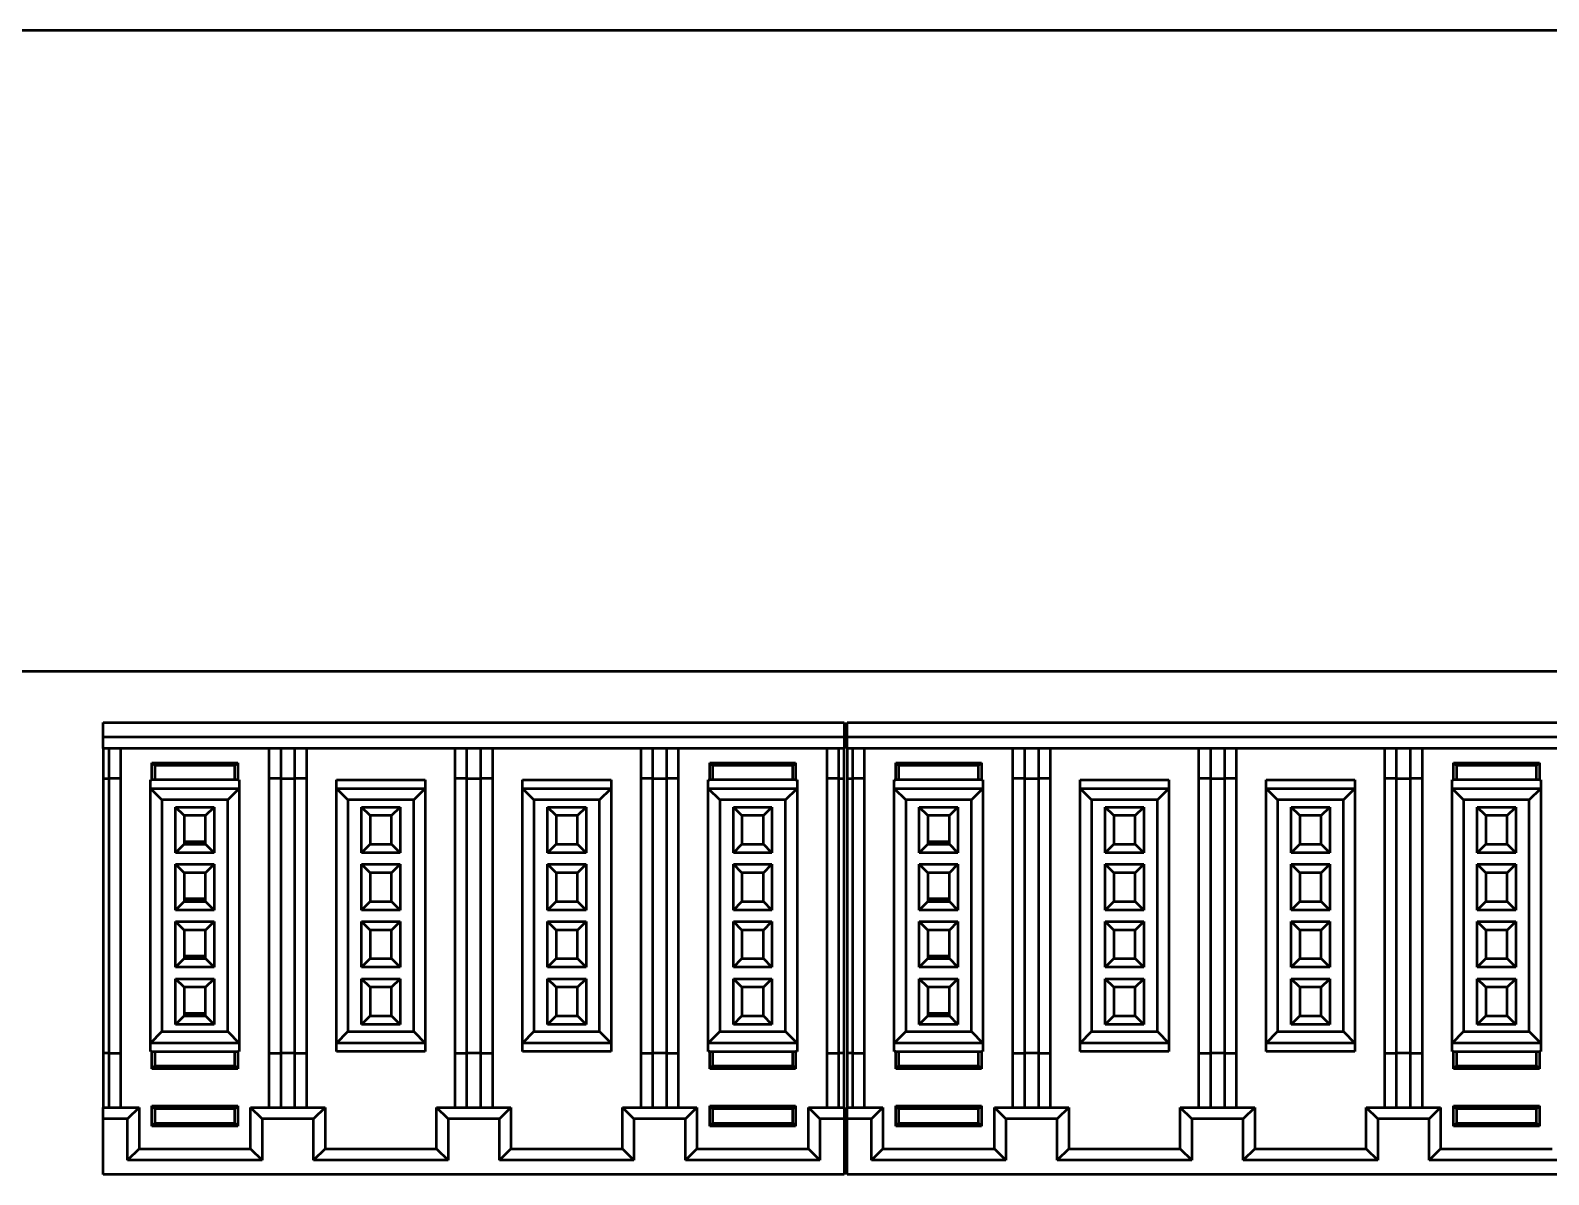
# Model space of a CAD drawing. Header units: millimetres. Extents: x 1021 to 2778, y -197 to 600.
# Drawn here: x 1267.2 to 1320.3, y 367.6 to 407.6 of the extents above; entities that cross this region are included whole.
import ezdxf

# ---------------------------------------------------------------- set-up
doc = ezdxf.new("R2010")
doc.units = ezdxf.units.MM
doc.header["$LTSCALE"] = 2
doc.layers.add('외형선(ISO)', color=7, linetype='Continuous', lineweight=50)

msp = doc.modelspace()

# ---------------------------------------------------------------- linework, layer by layer
at = {"layer": '외형선(ISO)'}
for p, q in [((1375.6577, 407.6362), (1266.6577, 407.6362)), ((1258.6577, 385.2362), (1381.6577, 385.2362)), ((1269.7577, 382.9362), (1269.7577, 383.4362)), ((1269.7577, 383.4362), (1295.6577, 383.4362)), ((1295.6577, 383.4362), (1295.6577, 382.9362)), ((1295.7577, 382.9362), (1295.7577, 383.4362)), ((1295.7577, 383.4362), (1321.6577, 383.4362)), ((1269.7577, 382.9362), (1295.6577, 382.9362)), ((1269.7577, 382.5362), (1269.7577, 382.9362)), ((1295.6577, 382.9362), (1295.6577, 382.5362)), ((1295.7577, 382.9362), (1321.6577, 382.9362)), ((1295.7577, 382.5362), (1295.7577, 382.9362)), ((1269.7577, 382.5362), (1269.7577, 381.4862)), ((1295.6577, 382.5362), (1269.7577, 382.5362)), ((1269.9577, 381.4862), (1269.9577, 382.5362)), ((1270.3577, 382.5362), (1270.3577, 381.4862)), ((1275.5577, 381.4862), (1275.5577, 382.5362)), ((1275.9577, 382.5362), (1275.9577, 381.4862)), ((1276.4577, 381.4862), (1276.4577, 382.5362)), ((1276.8577, 382.5362), (1276.8577, 381.4862)), ((1282.0577, 381.4862), (1282.0577, 382.5362)), ((1282.4577, 382.5362), (1282.4577, 381.4862)), ((1282.9577, 381.4862), (1282.9577, 382.5362)), ((1283.3577, 382.5362), (1283.3577, 381.4862)), ((1288.5577, 381.4862), (1288.5577, 382.5362)), ((1288.9577, 382.5362), (1288.9577, 381.4862)), ((1289.4577, 381.4862), (1289.4577, 382.5362)), ((1289.8577, 382.5362), (1289.8577, 381.4862)), ((1295.0577, 381.4862), (1295.0577, 382.5362)), ((1295.4577, 382.5362), (1295.4577, 381.4862)), ((1295.6577, 381.4862), (1295.6577, 382.5362)), ((1295.7577, 382.5362), (1295.7577, 381.4862)), ((1321.6577, 382.5362), (1295.7577, 382.5362)), ((1295.9577, 381.4862), (1295.9577, 382.5362)), ((1296.3577, 382.5362), (1296.3577, 381.4862)), ((1301.5577, 381.4862), (1301.5577, 382.5362)), ((1301.9577, 382.5362), (1301.9577, 381.4862)), ((1302.4577, 381.4862), (1302.4577, 382.5362)), ((1302.8577, 382.5362), (1302.8577, 381.4862)), ((1308.0577, 381.4862), (1308.0577, 382.5362)), ((1308.4577, 382.5362), (1308.4577, 381.4862)), ((1308.9577, 381.4862), (1308.9577, 382.5362)), ((1309.3577, 382.5362), (1309.3577, 381.4862)), ((1314.5577, 381.4862), (1314.5577, 382.5362)), ((1314.9577, 382.5362), (1314.9577, 381.4862)), ((1315.4577, 381.4862), (1315.4577, 382.5362)), ((1315.8577, 382.5362), (1315.8577, 381.4862)), ((1271.4577, 381.4362), (1271.4577, 382.0362)), ((1271.4577, 382.0362), (1274.4577, 382.0362)), ((1271.5577, 381.9362), (1271.4577, 382.0362)), ((1274.3577, 381.9362), (1271.5577, 381.9362)), ((1271.5577, 381.9362), (1271.5577, 381.4362)), ((1274.3577, 381.9362), (1274.4577, 382.0362)), ((1274.3577, 381.4362), (1274.3577, 381.9362)), ((1274.4577, 382.0362), (1274.4577, 381.4362)), ((1290.9577, 381.4362), (1290.9577, 382.0362)), ((1290.9577, 382.0362), (1293.9577, 382.0362)), ((1291.0577, 381.9362), (1290.9577, 382.0362)), ((1293.8577, 381.9362), (1291.0577, 381.9362)), ((1291.0577, 381.9362), (1291.0577, 381.4362)), ((1293.8577, 381.9362), (1293.9577, 382.0362)), ((1293.8577, 381.4362), (1293.8577, 381.9362)), ((1293.9577, 382.0362), (1293.9577, 381.4362)), ((1297.4577, 381.4362), (1297.4577, 382.0362)), ((1297.4577, 382.0362), (1300.4577, 382.0362)), ((1297.5577, 381.9362), (1297.4577, 382.0362)), ((1300.3577, 381.9362), (1297.5577, 381.9362)), ((1297.5577, 381.9362), (1297.5577, 381.4362)), ((1300.3577, 381.9362), (1300.4577, 382.0362)), ((1300.3577, 381.4362), (1300.3577, 381.9362)), ((1300.4577, 382.0362), (1300.4577, 381.4362)), ((1316.9577, 381.4362), (1316.9577, 382.0362)), ((1316.9577, 382.0362), (1319.9577, 382.0362)), ((1317.0577, 381.9362), (1316.9577, 382.0362)), ((1319.8577, 381.9362), (1317.0577, 381.9362)), ((1317.0577, 381.9362), (1317.0577, 381.4362)), ((1319.8577, 381.9362), (1319.9577, 382.0362)), ((1319.8577, 381.4362), (1319.8577, 381.9362)), ((1319.9577, 382.0362), (1319.9577, 381.4362)), ((1269.7577, 381.4862), (1269.9577, 381.4862)), ((1269.7577, 381.4862), (1269.7577, 371.8862)), ((1270.3577, 381.4862), (1269.9577, 381.4862)), ((1269.9577, 371.8862), (1269.9577, 381.4862)), ((1270.3577, 381.4862), (1270.3577, 371.8862)), ((1271.4077, 381.4362), (1271.4577, 381.4362)), ((1271.4077, 381.1362), (1271.4077, 381.4362)), ((1271.4077, 372.2362), (1271.4077, 381.1362)), ((1271.4077, 381.1362), (1274.5077, 381.1362)), ((1271.4077, 381.1362), (1271.8077, 380.7362)), ((1274.4577, 381.4362), (1271.4577, 381.4362)), ((1274.1077, 380.7362), (1274.5077, 381.1362)), ((1274.4577, 381.4362), (1274.5077, 381.4362)), ((1274.5077, 381.4362), (1274.5077, 381.1362)), ((1274.5077, 381.1362), (1274.5077, 372.2362)), ((1275.5577, 371.8862), (1275.5577, 381.4862)), ((1275.9577, 381.4862), (1275.5577, 381.4862)), ((1275.9577, 381.4862), (1276.4577, 381.4862)), ((1275.9577, 381.4862), (1275.9577, 371.8862)), ((1276.4577, 371.8862), (1276.4577, 381.4862)), ((1276.8577, 381.4862), (1276.4577, 381.4862)), ((1276.8577, 381.4862), (1276.8577, 371.8862)), ((1277.9077, 381.4362), (1281.0077, 381.4362)), ((1277.9077, 381.1362), (1277.9077, 381.4362)), ((1277.9077, 372.2362), (1277.9077, 381.1362)), ((1277.9077, 381.1362), (1281.0077, 381.1362)), ((1277.9077, 381.1362), (1278.3077, 380.7362)), ((1280.6077, 380.7362), (1281.0077, 381.1362)), ((1281.0077, 381.4362), (1281.0077, 381.1362)), ((1281.0077, 381.1362), (1281.0077, 372.2362)), ((1282.0577, 371.8862), (1282.0577, 381.4862)), ((1282.4577, 381.4862), (1282.0577, 381.4862)), ((1282.4577, 381.4862), (1282.9577, 381.4862)), ((1282.4577, 381.4862), (1282.4577, 371.8862)), ((1283.3577, 381.4862), (1282.9577, 381.4862)), ((1282.9577, 371.8862), (1282.9577, 381.4862)), ((1283.3577, 381.4862), (1283.3577, 371.8862)), ((1284.4077, 381.4362), (1287.5077, 381.4362)), ((1284.4077, 381.1362), (1284.4077, 381.4362)), ((1284.4077, 372.2362), (1284.4077, 381.1362)), ((1284.4077, 381.1362), (1287.5077, 381.1362)), ((1284.4077, 381.1362), (1284.8077, 380.7362)), ((1287.1077, 380.7362), (1287.5077, 381.1362)), ((1287.5077, 381.4362), (1287.5077, 381.1362)), ((1287.5077, 381.1362), (1287.5077, 372.2362)), ((1288.5577, 371.8862), (1288.5577, 381.4862)), ((1288.9577, 381.4862), (1288.5577, 381.4862)), ((1288.9577, 381.4862), (1289.4577, 381.4862)), ((1288.9577, 381.4862), (1288.9577, 371.8862)), ((1289.8577, 381.4862), (1289.4577, 381.4862)), ((1289.4577, 371.8862), (1289.4577, 381.4862)), ((1289.8577, 381.4862), (1289.8577, 371.8862)), ((1290.9077, 381.4362), (1290.9577, 381.4362)), ((1290.9077, 381.1362), (1290.9077, 381.4362)), ((1290.9077, 372.2362), (1290.9077, 381.1362)), ((1290.9077, 381.1362), (1294.0077, 381.1362)), ((1290.9077, 381.1362), (1291.3077, 380.7362)), ((1293.9577, 381.4362), (1290.9577, 381.4362)), ((1293.6077, 380.7362), (1294.0077, 381.1362)), ((1293.9577, 381.4362), (1294.0077, 381.4362)), ((1294.0077, 381.4362), (1294.0077, 381.1362)), ((1294.0077, 381.1362), (1294.0077, 372.2362)), ((1295.0577, 371.8862), (1295.0577, 381.4862)), ((1295.4577, 381.4862), (1295.0577, 381.4862)), ((1295.4577, 381.4862), (1295.6577, 381.4862)), ((1295.4577, 381.4862), (1295.4577, 371.8862)), ((1295.6577, 371.8862), (1295.6577, 381.4862)), ((1295.7577, 381.4862), (1295.9577, 381.4862)), ((1295.7577, 381.4862), (1295.7577, 371.8862)), ((1296.3577, 381.4862), (1295.9577, 381.4862)), ((1295.9577, 371.8862), (1295.9577, 381.4862)), ((1296.3577, 381.4862), (1296.3577, 371.8862)), ((1297.4077, 381.4362), (1297.4577, 381.4362)), ((1297.4077, 381.1362), (1297.4077, 381.4362)), ((1297.4077, 372.2362), (1297.4077, 381.1362)), ((1297.4077, 381.1362), (1300.5077, 381.1362)), ((1297.4077, 381.1362), (1297.8077, 380.7362)), ((1300.4577, 381.4362), (1297.4577, 381.4362)), ((1300.1077, 380.7362), (1300.5077, 381.1362)), ((1300.4577, 381.4362), (1300.5077, 381.4362)), ((1300.5077, 381.4362), (1300.5077, 381.1362)), ((1300.5077, 381.1362), (1300.5077, 372.2362)), ((1301.5577, 371.8862), (1301.5577, 381.4862)), ((1301.9577, 381.4862), (1301.5577, 381.4862)), ((1301.9577, 381.4862), (1302.4577, 381.4862)), ((1301.9577, 381.4862), (1301.9577, 371.8862)), ((1302.4577, 371.8862), (1302.4577, 381.4862)), ((1302.8577, 381.4862), (1302.4577, 381.4862)), ((1302.8577, 381.4862), (1302.8577, 371.8862)), ((1303.9077, 381.4362), (1307.0077, 381.4362)), ((1303.9077, 381.1362), (1303.9077, 381.4362)), ((1303.9077, 372.2362), (1303.9077, 381.1362)), ((1303.9077, 381.1362), (1307.0077, 381.1362)), ((1303.9077, 381.1362), (1304.3077, 380.7362)), ((1306.6077, 380.7362), (1307.0077, 381.1362)), ((1307.0077, 381.4362), (1307.0077, 381.1362)), ((1307.0077, 381.1362), (1307.0077, 372.2362)), ((1308.0577, 371.8862), (1308.0577, 381.4862)), ((1308.4577, 381.4862), (1308.0577, 381.4862)), ((1308.4577, 381.4862), (1308.9577, 381.4862)), ((1308.4577, 381.4862), (1308.4577, 371.8862)), ((1309.3577, 381.4862), (1308.9577, 381.4862)), ((1308.9577, 371.8862), (1308.9577, 381.4862)), ((1309.3577, 381.4862), (1309.3577, 371.8862)), ((1310.4077, 381.4362), (1313.5077, 381.4362)), ((1310.4077, 381.1362), (1310.4077, 381.4362)), ((1310.4077, 372.2362), (1310.4077, 381.1362)), ((1310.4077, 381.1362), (1313.5077, 381.1362)), ((1310.4077, 381.1362), (1310.8077, 380.7362)), ((1313.1077, 380.7362), (1313.5077, 381.1362)), ((1313.5077, 381.4362), (1313.5077, 381.1362)), ((1313.5077, 381.1362), (1313.5077, 372.2362)), ((1314.5577, 371.8862), (1314.5577, 381.4862)), ((1314.9577, 381.4862), (1314.5577, 381.4862)), ((1314.9577, 381.4862), (1315.4577, 381.4862)), ((1314.9577, 381.4862), (1314.9577, 371.8862)), ((1315.8577, 381.4862), (1315.4577, 381.4862)), ((1315.4577, 371.8862), (1315.4577, 381.4862)), ((1315.8577, 381.4862), (1315.8577, 371.8862)), ((1316.9077, 381.4362), (1316.9577, 381.4362)), ((1316.9077, 381.1362), (1316.9077, 381.4362)), ((1316.9077, 372.2362), (1316.9077, 381.1362)), ((1316.9077, 381.1362), (1320.0077, 381.1362)), ((1316.9077, 381.1362), (1317.3077, 380.7362)), ((1319.9577, 381.4362), (1316.9577, 381.4362)), ((1319.6077, 380.7362), (1320.0077, 381.1362)), ((1319.9577, 381.4362), (1320.0077, 381.4362)), ((1320.0077, 381.4362), (1320.0077, 381.1362)), ((1320.0077, 381.1362), (1320.0077, 372.2362)), ((1274.1077, 380.7362), (1271.8077, 380.7362)), ((1271.8077, 380.7362), (1271.8077, 372.6362)), ((1274.1077, 372.6362), (1274.1077, 380.7362)), ((1280.6077, 380.7362), (1278.3077, 380.7362)), ((1278.3077, 380.7362), (1278.3077, 372.6362)), ((1280.6077, 372.6362), (1280.6077, 380.7362)), ((1287.1077, 380.7362), (1284.8077, 380.7362)), ((1284.8077, 380.7362), (1284.8077, 372.6362)), ((1287.1077, 372.6362), (1287.1077, 380.7362)), ((1293.6077, 380.7362), (1291.3077, 380.7362)), ((1291.3077, 380.7362), (1291.3077, 372.6362)), ((1293.6077, 372.6362), (1293.6077, 380.7362)), ((1300.1077, 380.7362), (1297.8077, 380.7362)), ((1297.8077, 380.7362), (1297.8077, 372.6362)), ((1300.1077, 372.6362), (1300.1077, 380.7362)), ((1306.6077, 380.7362), (1304.3077, 380.7362)), ((1304.3077, 380.7362), (1304.3077, 372.6362)), ((1306.6077, 372.6362), (1306.6077, 380.7362)), ((1313.1077, 380.7362), (1310.8077, 380.7362)), ((1310.8077, 380.7362), (1310.8077, 372.6362)), ((1313.1077, 372.6362), (1313.1077, 380.7362)), ((1319.6077, 380.7362), (1317.3077, 380.7362)), ((1317.3077, 380.7362), (1317.3077, 372.6362)), ((1319.6077, 372.6362), (1319.6077, 380.7362)), ((1272.2827, 378.8862), (1272.2827, 380.4862)), ((1272.2827, 380.4862), (1273.6327, 380.4862)), ((1272.5827, 380.1862), (1272.2827, 380.4862)), ((1272.5827, 380.1862), (1272.5827, 379.1862)), ((1273.3327, 380.1862), (1272.5827, 380.1862)), ((1273.3327, 380.1862), (1273.6327, 380.4862)), ((1273.3327, 379.1862), (1273.3327, 380.1862)), ((1273.6327, 380.4862), (1273.6327, 378.8862)), ((1278.7827, 378.8862), (1278.7827, 380.4862)), ((1278.7827, 380.4862), (1280.1327, 380.4862)), ((1279.0827, 380.1862), (1278.7827, 380.4862)), ((1279.8327, 380.1862), (1279.0827, 380.1862)), ((1279.0827, 380.1862), (1279.0827, 379.1862)), ((1279.8327, 380.1862), (1280.1327, 380.4862)), ((1279.8327, 379.1862), (1279.8327, 380.1862)), ((1280.1327, 380.4862), (1280.1327, 378.8862)), ((1285.2827, 378.8862), (1285.2827, 380.4862)), ((1285.2827, 380.4862), (1286.6327, 380.4862)), ((1285.5827, 380.1862), (1285.2827, 380.4862)), ((1286.3327, 380.1862), (1285.5827, 380.1862)), ((1285.5827, 380.1862), (1285.5827, 379.1862)), ((1286.3327, 380.1862), (1286.6327, 380.4862)), ((1286.3327, 379.1862), (1286.3327, 380.1862)), ((1286.6327, 380.4862), (1286.6327, 378.8862)), ((1291.7827, 378.8862), (1291.7827, 380.4862)), ((1291.7827, 380.4862), (1293.1327, 380.4862)), ((1292.0827, 380.1862), (1291.7827, 380.4862)), ((1292.8327, 380.1862), (1292.0827, 380.1862)), ((1292.0827, 380.1862), (1292.0827, 379.1862)), ((1292.8327, 380.1862), (1293.1327, 380.4862)), ((1292.8327, 379.1862), (1292.8327, 380.1862)), ((1293.1327, 380.4862), (1293.1327, 378.8862)), ((1298.2827, 378.8862), (1298.2827, 380.4862)), ((1298.2827, 380.4862), (1299.6327, 380.4862)), ((1298.5827, 380.1862), (1298.2827, 380.4862)), ((1298.5827, 380.1862), (1298.5827, 379.1862)), ((1299.3327, 380.1862), (1298.5827, 380.1862)), ((1299.3327, 380.1862), (1299.6327, 380.4862)), ((1299.3327, 379.1862), (1299.3327, 380.1862)), ((1299.6327, 380.4862), (1299.6327, 378.8862)), ((1304.7827, 378.8862), (1304.7827, 380.4862)), ((1304.7827, 380.4862), (1306.1327, 380.4862)), ((1305.0827, 380.1862), (1304.7827, 380.4862)), ((1305.8327, 380.1862), (1305.0827, 380.1862)), ((1305.0827, 380.1862), (1305.0827, 379.1862)), ((1305.8327, 380.1862), (1306.1327, 380.4862)), ((1305.8327, 379.1862), (1305.8327, 380.1862)), ((1306.1327, 380.4862), (1306.1327, 378.8862)), ((1311.2827, 378.8862), (1311.2827, 380.4862)), ((1311.2827, 380.4862), (1312.6327, 380.4862)), ((1311.5827, 380.1862), (1311.2827, 380.4862)), ((1312.3327, 380.1862), (1311.5827, 380.1862)), ((1311.5827, 380.1862), (1311.5827, 379.1862)), ((1312.3327, 380.1862), (1312.6327, 380.4862)), ((1312.3327, 379.1862), (1312.3327, 380.1862)), ((1312.6327, 380.4862), (1312.6327, 378.8862)), ((1317.7827, 378.8862), (1317.7827, 380.4862)), ((1317.7827, 380.4862), (1319.1327, 380.4862)), ((1318.0827, 380.1862), (1317.7827, 380.4862)), ((1318.8327, 380.1862), (1318.0827, 380.1862)), ((1318.0827, 380.1862), (1318.0827, 379.1862)), ((1318.8327, 380.1862), (1319.1327, 380.4862)), ((1318.8327, 379.1862), (1318.8327, 380.1862)), ((1319.1327, 380.4862), (1319.1327, 378.8862)), ((1272.2827, 378.8862), (1272.5827, 379.1862)), ((1272.5827, 379.1862), (1273.3327, 379.1862)), ((1272.6327, 379.2862), (1272.6327, 379.2362)), ((1272.6327, 379.2862), (1273.2827, 379.2862)), ((1272.6327, 379.2362), (1273.2827, 379.2362)), ((1272.6577, 379.2862), (1272.6577, 379.2362)), ((1273.2577, 379.2862), (1273.2577, 379.2362)), ((1273.2827, 379.2362), (1273.2827, 379.2862)), ((1273.6327, 378.8862), (1273.3327, 379.1862)), ((1278.7827, 378.8862), (1279.0827, 379.1862)), ((1279.0827, 379.1862), (1279.8327, 379.1862)), ((1280.1327, 378.8862), (1279.8327, 379.1862)), ((1285.2827, 378.8862), (1285.5827, 379.1862)), ((1285.5827, 379.1862), (1286.3327, 379.1862)), ((1286.6327, 378.8862), (1286.3327, 379.1862)), ((1291.7827, 378.8862), (1292.0827, 379.1862)), ((1292.0827, 379.1862), (1292.8327, 379.1862)), ((1293.1327, 378.8862), (1292.8327, 379.1862)), ((1298.2827, 378.8862), (1298.5827, 379.1862)), ((1298.5827, 379.1862), (1299.3327, 379.1862)), ((1298.6327, 379.2862), (1298.6327, 379.2362)), ((1298.6327, 379.2862), (1299.2827, 379.2862)), ((1298.6327, 379.2362), (1299.2827, 379.2362)), ((1298.6577, 379.2862), (1298.6577, 379.2362)), ((1299.2577, 379.2862), (1299.2577, 379.2362)), ((1299.2827, 379.2362), (1299.2827, 379.2862)), ((1299.6327, 378.8862), (1299.3327, 379.1862)), ((1304.7827, 378.8862), (1305.0827, 379.1862)), ((1305.0827, 379.1862), (1305.8327, 379.1862)), ((1306.1327, 378.8862), (1305.8327, 379.1862)), ((1311.2827, 378.8862), (1311.5827, 379.1862)), ((1311.5827, 379.1862), (1312.3327, 379.1862)), ((1312.6327, 378.8862), (1312.3327, 379.1862)), ((1317.7827, 378.8862), (1318.0827, 379.1862)), ((1318.0827, 379.1862), (1318.8327, 379.1862)), ((1319.1327, 378.8862), (1318.8327, 379.1862)), ((1273.6327, 378.8862), (1272.2827, 378.8862)), ((1272.2827, 376.8862), (1272.2827, 378.4862)), ((1272.2827, 378.4862), (1273.6327, 378.4862)), ((1272.5827, 378.1862), (1272.2827, 378.4862)), ((1273.3327, 378.1862), (1273.6327, 378.4862)), ((1273.6327, 378.4862), (1273.6327, 376.8862)), ((1280.1327, 378.8862), (1278.7827, 378.8862)), ((1278.7827, 376.8862), (1278.7827, 378.4862)), ((1278.7827, 378.4862), (1280.1327, 378.4862)), ((1279.0827, 378.1862), (1278.7827, 378.4862)), ((1279.8327, 378.1862), (1280.1327, 378.4862)), ((1280.1327, 378.4862), (1280.1327, 376.8862)), ((1286.6327, 378.8862), (1285.2827, 378.8862)), ((1285.2827, 376.8862), (1285.2827, 378.4862)), ((1285.2827, 378.4862), (1286.6327, 378.4862)), ((1285.5827, 378.1862), (1285.2827, 378.4862)), ((1286.3327, 378.1862), (1286.6327, 378.4862)), ((1286.6327, 378.4862), (1286.6327, 376.8862)), ((1293.1327, 378.8862), (1291.7827, 378.8862)), ((1291.7827, 376.8862), (1291.7827, 378.4862)), ((1291.7827, 378.4862), (1293.1327, 378.4862)), ((1292.0827, 378.1862), (1291.7827, 378.4862)), ((1292.8327, 378.1862), (1293.1327, 378.4862)), ((1293.1327, 378.4862), (1293.1327, 376.8862)), ((1299.6327, 378.8862), (1298.2827, 378.8862)), ((1298.2827, 376.8862), (1298.2827, 378.4862)), ((1298.2827, 378.4862), (1299.6327, 378.4862)), ((1298.5827, 378.1862), (1298.2827, 378.4862)), ((1299.3327, 378.1862), (1299.6327, 378.4862)), ((1299.6327, 378.4862), (1299.6327, 376.8862)), ((1306.1327, 378.8862), (1304.7827, 378.8862)), ((1304.7827, 376.8862), (1304.7827, 378.4862)), ((1304.7827, 378.4862), (1306.1327, 378.4862)), ((1305.0827, 378.1862), (1304.7827, 378.4862)), ((1305.8327, 378.1862), (1306.1327, 378.4862)), ((1306.1327, 378.4862), (1306.1327, 376.8862)), ((1312.6327, 378.8862), (1311.2827, 378.8862)), ((1311.2827, 376.8862), (1311.2827, 378.4862)), ((1311.2827, 378.4862), (1312.6327, 378.4862)), ((1311.5827, 378.1862), (1311.2827, 378.4862)), ((1312.3327, 378.1862), (1312.6327, 378.4862)), ((1312.6327, 378.4862), (1312.6327, 376.8862)), ((1319.1327, 378.8862), (1317.7827, 378.8862)), ((1317.7827, 376.8862), (1317.7827, 378.4862)), ((1317.7827, 378.4862), (1319.1327, 378.4862)), ((1318.0827, 378.1862), (1317.7827, 378.4862)), ((1318.8327, 378.1862), (1319.1327, 378.4862)), ((1319.1327, 378.4862), (1319.1327, 376.8862)), ((1272.5827, 378.1862), (1272.5827, 377.1862)), ((1273.3327, 378.1862), (1272.5827, 378.1862)), ((1273.3327, 377.1862), (1273.3327, 378.1862)), ((1279.8327, 378.1862), (1279.0827, 378.1862)), ((1279.0827, 378.1862), (1279.0827, 377.1862)), ((1279.8327, 377.1862), (1279.8327, 378.1862)), ((1286.3327, 378.1862), (1285.5827, 378.1862)), ((1285.5827, 378.1862), (1285.5827, 377.1862)), ((1286.3327, 377.1862), (1286.3327, 378.1862)), ((1292.8327, 378.1862), (1292.0827, 378.1862)), ((1292.0827, 378.1862), (1292.0827, 377.1862)), ((1292.8327, 377.1862), (1292.8327, 378.1862)), ((1298.5827, 378.1862), (1298.5827, 377.1862)), ((1299.3327, 378.1862), (1298.5827, 378.1862)), ((1299.3327, 377.1862), (1299.3327, 378.1862)), ((1305.8327, 378.1862), (1305.0827, 378.1862)), ((1305.0827, 378.1862), (1305.0827, 377.1862)), ((1305.8327, 377.1862), (1305.8327, 378.1862)), ((1312.3327, 378.1862), (1311.5827, 378.1862)), ((1311.5827, 378.1862), (1311.5827, 377.1862)), ((1312.3327, 377.1862), (1312.3327, 378.1862)), ((1318.8327, 378.1862), (1318.0827, 378.1862)), ((1318.0827, 378.1862), (1318.0827, 377.1862)), ((1318.8327, 377.1862), (1318.8327, 378.1862)), ((1272.2827, 376.8862), (1272.5827, 377.1862)), ((1273.6327, 376.8862), (1272.2827, 376.8862)), ((1272.5827, 377.1862), (1273.3327, 377.1862)), ((1272.6327, 377.2862), (1272.6327, 377.2362)), ((1272.6327, 377.2862), (1273.2827, 377.2862)), ((1272.6327, 377.2362), (1273.2827, 377.2362)), ((1272.6577, 377.2862), (1272.6577, 377.2362)), ((1273.2577, 377.2862), (1273.2577, 377.2362)), ((1273.2827, 377.2362), (1273.2827, 377.2862)), ((1273.6327, 376.8862), (1273.3327, 377.1862)), ((1278.7827, 376.8862), (1279.0827, 377.1862)), ((1280.1327, 376.8862), (1278.7827, 376.8862)), ((1279.0827, 377.1862), (1279.8327, 377.1862)), ((1280.1327, 376.8862), (1279.8327, 377.1862)), ((1285.2827, 376.8862), (1285.5827, 377.1862)), ((1286.6327, 376.8862), (1285.2827, 376.8862)), ((1285.5827, 377.1862), (1286.3327, 377.1862)), ((1286.6327, 376.8862), (1286.3327, 377.1862)), ((1291.7827, 376.8862), (1292.0827, 377.1862)), ((1293.1327, 376.8862), (1291.7827, 376.8862)), ((1292.0827, 377.1862), (1292.8327, 377.1862)), ((1293.1327, 376.8862), (1292.8327, 377.1862)), ((1298.2827, 376.8862), (1298.5827, 377.1862)), ((1299.6327, 376.8862), (1298.2827, 376.8862)), ((1298.5827, 377.1862), (1299.3327, 377.1862)), ((1298.6327, 377.2862), (1298.6327, 377.2362)), ((1298.6327, 377.2862), (1299.2827, 377.2862)), ((1298.6327, 377.2362), (1299.2827, 377.2362)), ((1298.6577, 377.2862), (1298.6577, 377.2362)), ((1299.2577, 377.2862), (1299.2577, 377.2362)), ((1299.2827, 377.2362), (1299.2827, 377.2862)), ((1299.6327, 376.8862), (1299.3327, 377.1862)), ((1304.7827, 376.8862), (1305.0827, 377.1862)), ((1306.1327, 376.8862), (1304.7827, 376.8862)), ((1305.0827, 377.1862), (1305.8327, 377.1862)), ((1306.1327, 376.8862), (1305.8327, 377.1862)), ((1311.2827, 376.8862), (1311.5827, 377.1862)), ((1312.6327, 376.8862), (1311.2827, 376.8862)), ((1311.5827, 377.1862), (1312.3327, 377.1862)), ((1312.6327, 376.8862), (1312.3327, 377.1862)), ((1317.7827, 376.8862), (1318.0827, 377.1862)), ((1319.1327, 376.8862), (1317.7827, 376.8862)), ((1318.0827, 377.1862), (1318.8327, 377.1862)), ((1319.1327, 376.8862), (1318.8327, 377.1862)), ((1272.2827, 374.8862), (1272.2827, 376.4862)), ((1272.2827, 376.4862), (1273.6327, 376.4862)), ((1272.5827, 376.1862), (1272.2827, 376.4862)), ((1273.3327, 376.1862), (1273.6327, 376.4862)), ((1273.6327, 376.4862), (1273.6327, 374.8862)), ((1278.7827, 374.8862), (1278.7827, 376.4862)), ((1278.7827, 376.4862), (1280.1327, 376.4862)), ((1279.0827, 376.1862), (1278.7827, 376.4862)), ((1279.8327, 376.1862), (1280.1327, 376.4862)), ((1280.1327, 376.4862), (1280.1327, 374.8862)), ((1285.2827, 374.8862), (1285.2827, 376.4862)), ((1285.2827, 376.4862), (1286.6327, 376.4862)), ((1285.5827, 376.1862), (1285.2827, 376.4862)), ((1286.3327, 376.1862), (1286.6327, 376.4862)), ((1286.6327, 376.4862), (1286.6327, 374.8862)), ((1291.7827, 374.8862), (1291.7827, 376.4862)), ((1291.7827, 376.4862), (1293.1327, 376.4862)), ((1292.0827, 376.1862), (1291.7827, 376.4862)), ((1292.8327, 376.1862), (1293.1327, 376.4862)), ((1293.1327, 376.4862), (1293.1327, 374.8862)), ((1298.2827, 374.8862), (1298.2827, 376.4862)), ((1298.2827, 376.4862), (1299.6327, 376.4862)), ((1298.5827, 376.1862), (1298.2827, 376.4862)), ((1299.3327, 376.1862), (1299.6327, 376.4862)), ((1299.6327, 376.4862), (1299.6327, 374.8862)), ((1304.7827, 374.8862), (1304.7827, 376.4862)), ((1304.7827, 376.4862), (1306.1327, 376.4862)), ((1305.0827, 376.1862), (1304.7827, 376.4862)), ((1305.8327, 376.1862), (1306.1327, 376.4862)), ((1306.1327, 376.4862), (1306.1327, 374.8862)), ((1311.2827, 374.8862), (1311.2827, 376.4862)), ((1311.2827, 376.4862), (1312.6327, 376.4862)), ((1311.5827, 376.1862), (1311.2827, 376.4862)), ((1312.3327, 376.1862), (1312.6327, 376.4862)), ((1312.6327, 376.4862), (1312.6327, 374.8862)), ((1317.7827, 374.8862), (1317.7827, 376.4862)), ((1317.7827, 376.4862), (1319.1327, 376.4862)), ((1318.0827, 376.1862), (1317.7827, 376.4862)), ((1318.8327, 376.1862), (1319.1327, 376.4862)), ((1319.1327, 376.4862), (1319.1327, 374.8862)), ((1272.5827, 376.1862), (1272.5827, 375.1862)), ((1273.3327, 376.1862), (1272.5827, 376.1862)), ((1273.3327, 375.1862), (1273.3327, 376.1862)), ((1279.8327, 376.1862), (1279.0827, 376.1862)), ((1279.0827, 376.1862), (1279.0827, 375.1862)), ((1279.8327, 375.1862), (1279.8327, 376.1862)), ((1286.3327, 376.1862), (1285.5827, 376.1862)), ((1285.5827, 376.1862), (1285.5827, 375.1862)), ((1286.3327, 375.1862), (1286.3327, 376.1862)), ((1292.8327, 376.1862), (1292.0827, 376.1862)), ((1292.0827, 376.1862), (1292.0827, 375.1862)), ((1292.8327, 375.1862), (1292.8327, 376.1862)), ((1298.5827, 376.1862), (1298.5827, 375.1862)), ((1299.3327, 376.1862), (1298.5827, 376.1862)), ((1299.3327, 375.1862), (1299.3327, 376.1862)), ((1305.8327, 376.1862), (1305.0827, 376.1862)), ((1305.0827, 376.1862), (1305.0827, 375.1862)), ((1305.8327, 375.1862), (1305.8327, 376.1862)), ((1312.3327, 376.1862), (1311.5827, 376.1862)), ((1311.5827, 376.1862), (1311.5827, 375.1862)), ((1312.3327, 375.1862), (1312.3327, 376.1862)), ((1318.8327, 376.1862), (1318.0827, 376.1862)), ((1318.0827, 376.1862), (1318.0827, 375.1862)), ((1318.8327, 375.1862), (1318.8327, 376.1862)), ((1272.6327, 375.2862), (1272.6327, 375.2362)), ((1272.6327, 375.2862), (1273.2827, 375.2862)), ((1272.6577, 375.2862), (1272.6577, 375.2362)), ((1273.2577, 375.2862), (1273.2577, 375.2362)), ((1273.2827, 375.2362), (1273.2827, 375.2862)), ((1298.6327, 375.2862), (1298.6327, 375.2362)), ((1298.6327, 375.2862), (1299.2827, 375.2862)), ((1298.6577, 375.2862), (1298.6577, 375.2362)), ((1299.2577, 375.2862), (1299.2577, 375.2362)), ((1299.2827, 375.2362), (1299.2827, 375.2862)), ((1272.2827, 374.8862), (1272.5827, 375.1862)), ((1273.6327, 374.8862), (1272.2827, 374.8862)), ((1272.5827, 375.1862), (1273.3327, 375.1862)), ((1272.6327, 375.2362), (1273.2827, 375.2362)), ((1273.6327, 374.8862), (1273.3327, 375.1862)), ((1278.7827, 374.8862), (1279.0827, 375.1862)), ((1280.1327, 374.8862), (1278.7827, 374.8862)), ((1279.0827, 375.1862), (1279.8327, 375.1862)), ((1280.1327, 374.8862), (1279.8327, 375.1862)), ((1285.2827, 374.8862), (1285.5827, 375.1862)), ((1286.6327, 374.8862), (1285.2827, 374.8862)), ((1285.5827, 375.1862), (1286.3327, 375.1862)), ((1286.6327, 374.8862), (1286.3327, 375.1862)), ((1291.7827, 374.8862), (1292.0827, 375.1862)), ((1293.1327, 374.8862), (1291.7827, 374.8862)), ((1292.0827, 375.1862), (1292.8327, 375.1862)), ((1293.1327, 374.8862), (1292.8327, 375.1862)), ((1298.2827, 374.8862), (1298.5827, 375.1862)), ((1299.6327, 374.8862), (1298.2827, 374.8862)), ((1298.5827, 375.1862), (1299.3327, 375.1862)), ((1298.6327, 375.2362), (1299.2827, 375.2362)), ((1299.6327, 374.8862), (1299.3327, 375.1862)), ((1304.7827, 374.8862), (1305.0827, 375.1862)), ((1306.1327, 374.8862), (1304.7827, 374.8862)), ((1305.0827, 375.1862), (1305.8327, 375.1862)), ((1306.1327, 374.8862), (1305.8327, 375.1862)), ((1311.2827, 374.8862), (1311.5827, 375.1862)), ((1312.6327, 374.8862), (1311.2827, 374.8862)), ((1311.5827, 375.1862), (1312.3327, 375.1862)), ((1312.6327, 374.8862), (1312.3327, 375.1862)), ((1317.7827, 374.8862), (1318.0827, 375.1862)), ((1319.1327, 374.8862), (1317.7827, 374.8862)), ((1318.0827, 375.1862), (1318.8327, 375.1862)), ((1319.1327, 374.8862), (1318.8327, 375.1862)), ((1272.2827, 372.8862), (1272.2827, 374.4862)), ((1272.2827, 374.4862), (1273.6327, 374.4862)), ((1272.5827, 374.1862), (1272.2827, 374.4862)), ((1272.5827, 374.1862), (1272.5827, 373.1862)), ((1273.3327, 374.1862), (1272.5827, 374.1862)), ((1273.3327, 374.1862), (1273.6327, 374.4862)), ((1273.3327, 373.1862), (1273.3327, 374.1862)), ((1273.6327, 374.4862), (1273.6327, 372.8862)), ((1278.7827, 372.8862), (1278.7827, 374.4862)), ((1278.7827, 374.4862), (1280.1327, 374.4862)), ((1279.0827, 374.1862), (1278.7827, 374.4862)), ((1279.8327, 374.1862), (1279.0827, 374.1862)), ((1279.0827, 374.1862), (1279.0827, 373.1862)), ((1279.8327, 374.1862), (1280.1327, 374.4862)), ((1279.8327, 373.1862), (1279.8327, 374.1862)), ((1280.1327, 374.4862), (1280.1327, 372.8862)), ((1285.2827, 372.8862), (1285.2827, 374.4862)), ((1285.2827, 374.4862), (1286.6327, 374.4862)), ((1285.5827, 374.1862), (1285.2827, 374.4862)), ((1286.3327, 374.1862), (1285.5827, 374.1862)), ((1285.5827, 374.1862), (1285.5827, 373.1862)), ((1286.3327, 374.1862), (1286.6327, 374.4862)), ((1286.3327, 373.1862), (1286.3327, 374.1862)), ((1286.6327, 374.4862), (1286.6327, 372.8862)), ((1291.7827, 372.8862), (1291.7827, 374.4862)), ((1291.7827, 374.4862), (1293.1327, 374.4862)), ((1292.0827, 374.1862), (1291.7827, 374.4862)), ((1292.8327, 374.1862), (1292.0827, 374.1862)), ((1292.0827, 374.1862), (1292.0827, 373.1862)), ((1292.8327, 374.1862), (1293.1327, 374.4862)), ((1292.8327, 373.1862), (1292.8327, 374.1862)), ((1293.1327, 374.4862), (1293.1327, 372.8862)), ((1298.2827, 372.8862), (1298.2827, 374.4862)), ((1298.2827, 374.4862), (1299.6327, 374.4862)), ((1298.5827, 374.1862), (1298.2827, 374.4862)), ((1298.5827, 374.1862), (1298.5827, 373.1862)), ((1299.3327, 374.1862), (1298.5827, 374.1862)), ((1299.3327, 374.1862), (1299.6327, 374.4862)), ((1299.3327, 373.1862), (1299.3327, 374.1862)), ((1299.6327, 374.4862), (1299.6327, 372.8862)), ((1304.7827, 372.8862), (1304.7827, 374.4862)), ((1304.7827, 374.4862), (1306.1327, 374.4862)), ((1305.0827, 374.1862), (1304.7827, 374.4862)), ((1305.8327, 374.1862), (1305.0827, 374.1862)), ((1305.0827, 374.1862), (1305.0827, 373.1862)), ((1305.8327, 374.1862), (1306.1327, 374.4862)), ((1305.8327, 373.1862), (1305.8327, 374.1862)), ((1306.1327, 374.4862), (1306.1327, 372.8862)), ((1311.2827, 372.8862), (1311.2827, 374.4862)), ((1311.2827, 374.4862), (1312.6327, 374.4862)), ((1311.5827, 374.1862), (1311.2827, 374.4862)), ((1312.3327, 374.1862), (1311.5827, 374.1862)), ((1311.5827, 374.1862), (1311.5827, 373.1862)), ((1312.3327, 374.1862), (1312.6327, 374.4862)), ((1312.3327, 373.1862), (1312.3327, 374.1862)), ((1312.6327, 374.4862), (1312.6327, 372.8862)), ((1317.7827, 372.8862), (1317.7827, 374.4862)), ((1317.7827, 374.4862), (1319.1327, 374.4862)), ((1318.0827, 374.1862), (1317.7827, 374.4862)), ((1318.8327, 374.1862), (1318.0827, 374.1862)), ((1318.0827, 374.1862), (1318.0827, 373.1862)), ((1318.8327, 374.1862), (1319.1327, 374.4862)), ((1318.8327, 373.1862), (1318.8327, 374.1862)), ((1319.1327, 374.4862), (1319.1327, 372.8862)), ((1272.2827, 372.8862), (1272.5827, 373.1862)), ((1272.5827, 373.1862), (1273.3327, 373.1862)), ((1272.6327, 373.2862), (1272.6327, 373.2362)), ((1272.6327, 373.2862), (1273.2827, 373.2862)), ((1272.6327, 373.2362), (1273.2827, 373.2362)), ((1272.6577, 373.2862), (1272.6577, 373.2362)), ((1273.2577, 373.2862), (1273.2577, 373.2362)), ((1273.2827, 373.2362), (1273.2827, 373.2862)), ((1273.6327, 372.8862), (1273.3327, 373.1862)), ((1278.7827, 372.8862), (1279.0827, 373.1862)), ((1279.0827, 373.1862), (1279.8327, 373.1862)), ((1280.1327, 372.8862), (1279.8327, 373.1862)), ((1285.2827, 372.8862), (1285.5827, 373.1862)), ((1285.5827, 373.1862), (1286.3327, 373.1862)), ((1286.6327, 372.8862), (1286.3327, 373.1862)), ((1291.7827, 372.8862), (1292.0827, 373.1862)), ((1292.0827, 373.1862), (1292.8327, 373.1862)), ((1293.1327, 372.8862), (1292.8327, 373.1862)), ((1298.2827, 372.8862), (1298.5827, 373.1862)), ((1298.5827, 373.1862), (1299.3327, 373.1862)), ((1298.6327, 373.2862), (1298.6327, 373.2362)), ((1298.6327, 373.2862), (1299.2827, 373.2862)), ((1298.6327, 373.2362), (1299.2827, 373.2362)), ((1298.6577, 373.2862), (1298.6577, 373.2362)), ((1299.2577, 373.2862), (1299.2577, 373.2362)), ((1299.2827, 373.2362), (1299.2827, 373.2862)), ((1299.6327, 372.8862), (1299.3327, 373.1862)), ((1304.7827, 372.8862), (1305.0827, 373.1862)), ((1305.0827, 373.1862), (1305.8327, 373.1862)), ((1306.1327, 372.8862), (1305.8327, 373.1862)), ((1311.2827, 372.8862), (1311.5827, 373.1862)), ((1311.5827, 373.1862), (1312.3327, 373.1862)), ((1312.6327, 372.8862), (1312.3327, 373.1862)), ((1317.7827, 372.8862), (1318.0827, 373.1862)), ((1318.0827, 373.1862), (1318.8327, 373.1862)), ((1319.1327, 372.8862), (1318.8327, 373.1862)), ((1271.4077, 372.2362), (1271.8077, 372.6362)), ((1271.8077, 372.6362), (1274.1077, 372.6362)), ((1273.6327, 372.8862), (1272.2827, 372.8862)), ((1274.1077, 372.6362), (1274.5077, 372.2362)), ((1277.9077, 372.2362), (1278.3077, 372.6362)), ((1278.3077, 372.6362), (1280.6077, 372.6362)), ((1280.1327, 372.8862), (1278.7827, 372.8862)), ((1280.6077, 372.6362), (1281.0077, 372.2362)), ((1284.4077, 372.2362), (1284.8077, 372.6362)), ((1284.8077, 372.6362), (1287.1077, 372.6362)), ((1286.6327, 372.8862), (1285.2827, 372.8862)), ((1287.1077, 372.6362), (1287.5077, 372.2362)), ((1290.9077, 372.2362), (1291.3077, 372.6362)), ((1291.3077, 372.6362), (1293.6077, 372.6362)), ((1293.1327, 372.8862), (1291.7827, 372.8862)), ((1293.6077, 372.6362), (1294.0077, 372.2362)), ((1297.4077, 372.2362), (1297.8077, 372.6362)), ((1297.8077, 372.6362), (1300.1077, 372.6362)), ((1299.6327, 372.8862), (1298.2827, 372.8862)), ((1300.1077, 372.6362), (1300.5077, 372.2362)), ((1303.9077, 372.2362), (1304.3077, 372.6362)), ((1304.3077, 372.6362), (1306.6077, 372.6362)), ((1306.1327, 372.8862), (1304.7827, 372.8862)), ((1306.6077, 372.6362), (1307.0077, 372.2362)), ((1310.4077, 372.2362), (1310.8077, 372.6362)), ((1310.8077, 372.6362), (1313.1077, 372.6362)), ((1312.6327, 372.8862), (1311.2827, 372.8862)), ((1313.1077, 372.6362), (1313.5077, 372.2362)), ((1316.9077, 372.2362), (1317.3077, 372.6362)), ((1317.3077, 372.6362), (1319.6077, 372.6362)), ((1319.1327, 372.8862), (1317.7827, 372.8862)), ((1319.6077, 372.6362), (1320.0077, 372.2362)), ((1271.4077, 371.9362), (1271.4077, 372.2362)), ((1274.5077, 372.2362), (1271.4077, 372.2362)), ((1274.5077, 372.2362), (1274.5077, 371.9362)), ((1277.9077, 371.9362), (1277.9077, 372.2362)), ((1281.0077, 372.2362), (1277.9077, 372.2362)), ((1281.0077, 372.2362), (1281.0077, 371.9362)), ((1284.4077, 371.9362), (1284.4077, 372.2362)), ((1287.5077, 372.2362), (1284.4077, 372.2362)), ((1287.5077, 372.2362), (1287.5077, 371.9362)), ((1290.9077, 371.9362), (1290.9077, 372.2362)), ((1294.0077, 372.2362), (1290.9077, 372.2362)), ((1294.0077, 372.2362), (1294.0077, 371.9362)), ((1297.4077, 371.9362), (1297.4077, 372.2362)), ((1300.5077, 372.2362), (1297.4077, 372.2362)), ((1300.5077, 372.2362), (1300.5077, 371.9362)), ((1303.9077, 371.9362), (1303.9077, 372.2362)), ((1307.0077, 372.2362), (1303.9077, 372.2362)), ((1307.0077, 372.2362), (1307.0077, 371.9362)), ((1310.4077, 371.9362), (1310.4077, 372.2362)), ((1313.5077, 372.2362), (1310.4077, 372.2362)), ((1313.5077, 372.2362), (1313.5077, 371.9362)), ((1316.9077, 371.9362), (1316.9077, 372.2362)), ((1320.0077, 372.2362), (1316.9077, 372.2362)), ((1320.0077, 372.2362), (1320.0077, 371.9362)), ((1269.7577, 371.8862), (1269.7577, 369.9862)), ((1269.9577, 371.8862), (1269.7577, 371.8862)), ((1269.9577, 369.9862), (1269.9577, 371.8862)), ((1269.9577, 371.8862), (1270.3577, 371.8862)), ((1270.3577, 371.8862), (1270.3577, 369.9862)), ((1271.4577, 371.9362), (1271.4077, 371.9362)), ((1271.4577, 371.3362), (1271.4577, 371.9362)), ((1271.4577, 371.9362), (1274.4577, 371.9362)), ((1271.5577, 371.9362), (1271.5577, 371.4362)), ((1274.3577, 371.4362), (1274.3577, 371.9362)), ((1274.5077, 371.9362), (1274.4577, 371.9362)), ((1274.4577, 371.9362), (1274.4577, 371.3362)), ((1275.5577, 369.9862), (1275.5577, 371.8862)), ((1275.5577, 371.8862), (1275.9577, 371.8862)), ((1276.4577, 371.8862), (1275.9577, 371.8862)), ((1275.9577, 371.8862), (1275.9577, 369.9862)), ((1276.4577, 369.9862), (1276.4577, 371.8862)), ((1276.4577, 371.8862), (1276.8577, 371.8862)), ((1276.8577, 371.8862), (1276.8577, 369.9862)), ((1281.0077, 371.9362), (1277.9077, 371.9362)), ((1282.0577, 369.9862), (1282.0577, 371.8862)), ((1282.0577, 371.8862), (1282.4577, 371.8862)), ((1282.9577, 371.8862), (1282.4577, 371.8862)), ((1282.4577, 371.8862), (1282.4577, 369.9862)), ((1282.9577, 369.9862), (1282.9577, 371.8862)), ((1282.9577, 371.8862), (1283.3577, 371.8862)), ((1283.3577, 371.8862), (1283.3577, 369.9862)), ((1287.5077, 371.9362), (1284.4077, 371.9362)), ((1288.5577, 369.9862), (1288.5577, 371.8862)), ((1288.5577, 371.8862), (1288.9577, 371.8862)), ((1289.4577, 371.8862), (1288.9577, 371.8862)), ((1288.9577, 371.8862), (1288.9577, 369.9862)), ((1289.4577, 369.9862), (1289.4577, 371.8862)), ((1289.4577, 371.8862), (1289.8577, 371.8862)), ((1289.8577, 371.8862), (1289.8577, 369.9862)), ((1290.9577, 371.9362), (1290.9077, 371.9362)), ((1290.9577, 371.3362), (1290.9577, 371.9362)), ((1290.9577, 371.9362), (1293.9577, 371.9362)), ((1291.0577, 371.9362), (1291.0577, 371.4362)), ((1293.8577, 371.4362), (1293.8577, 371.9362)), ((1294.0077, 371.9362), (1293.9577, 371.9362)), ((1293.9577, 371.9362), (1293.9577, 371.3362)), ((1295.0577, 369.9862), (1295.0577, 371.8862)), ((1295.0577, 371.8862), (1295.4577, 371.8862)), ((1295.6577, 371.8862), (1295.4577, 371.8862)), ((1295.4577, 371.8862), (1295.4577, 369.9862)), ((1295.6577, 369.9862), (1295.6577, 371.8862)), ((1295.7577, 371.8862), (1295.7577, 369.9862)), ((1295.9577, 371.8862), (1295.7577, 371.8862)), ((1295.9577, 369.9862), (1295.9577, 371.8862)), ((1295.9577, 371.8862), (1296.3577, 371.8862)), ((1296.3577, 371.8862), (1296.3577, 369.9862)), ((1297.4577, 371.9362), (1297.4077, 371.9362)), ((1297.4577, 371.3362), (1297.4577, 371.9362)), ((1297.4577, 371.9362), (1300.4577, 371.9362)), ((1297.5577, 371.9362), (1297.5577, 371.4362)), ((1300.3577, 371.4362), (1300.3577, 371.9362)), ((1300.5077, 371.9362), (1300.4577, 371.9362)), ((1300.4577, 371.9362), (1300.4577, 371.3362)), ((1301.5577, 369.9862), (1301.5577, 371.8862)), ((1301.5577, 371.8862), (1301.9577, 371.8862)), ((1302.4577, 371.8862), (1301.9577, 371.8862)), ((1301.9577, 371.8862), (1301.9577, 369.9862)), ((1302.4577, 369.9862), (1302.4577, 371.8862)), ((1302.4577, 371.8862), (1302.8577, 371.8862)), ((1302.8577, 371.8862), (1302.8577, 369.9862)), ((1307.0077, 371.9362), (1303.9077, 371.9362)), ((1308.0577, 369.9862), (1308.0577, 371.8862)), ((1308.0577, 371.8862), (1308.4577, 371.8862)), ((1308.9577, 371.8862), (1308.4577, 371.8862)), ((1308.4577, 371.8862), (1308.4577, 369.9862)), ((1308.9577, 369.9862), (1308.9577, 371.8862)), ((1308.9577, 371.8862), (1309.3577, 371.8862)), ((1309.3577, 371.8862), (1309.3577, 369.9862)), ((1313.5077, 371.9362), (1310.4077, 371.9362)), ((1314.5577, 369.9862), (1314.5577, 371.8862)), ((1314.5577, 371.8862), (1314.9577, 371.8862)), ((1315.4577, 371.8862), (1314.9577, 371.8862)), ((1314.9577, 371.8862), (1314.9577, 369.9862)), ((1315.4577, 369.9862), (1315.4577, 371.8862)), ((1315.4577, 371.8862), (1315.8577, 371.8862)), ((1315.8577, 371.8862), (1315.8577, 369.9862)), ((1316.9577, 371.9362), (1316.9077, 371.9362)), ((1316.9577, 371.3362), (1316.9577, 371.9362)), ((1316.9577, 371.9362), (1319.9577, 371.9362)), ((1317.0577, 371.9362), (1317.0577, 371.4362)), ((1319.8577, 371.4362), (1319.8577, 371.9362)), ((1320.0077, 371.9362), (1319.9577, 371.9362)), ((1319.9577, 371.9362), (1319.9577, 371.3362)), ((1271.4577, 371.3362), (1271.5577, 371.4362)), ((1274.4577, 371.3362), (1271.4577, 371.3362)), ((1271.5577, 371.4362), (1274.3577, 371.4362)), ((1274.4577, 371.3362), (1274.3577, 371.4362)), ((1290.9577, 371.3362), (1291.0577, 371.4362)), ((1293.9577, 371.3362), (1290.9577, 371.3362)), ((1291.0577, 371.4362), (1293.8577, 371.4362)), ((1293.9577, 371.3362), (1293.8577, 371.4362)), ((1297.4577, 371.3362), (1297.5577, 371.4362)), ((1300.4577, 371.3362), (1297.4577, 371.3362)), ((1297.5577, 371.4362), (1300.3577, 371.4362)), ((1300.4577, 371.3362), (1300.3577, 371.4362)), ((1316.9577, 371.3362), (1317.0577, 371.4362)), ((1319.9577, 371.3362), (1316.9577, 371.3362)), ((1317.0577, 371.4362), (1319.8577, 371.4362)), ((1319.9577, 371.3362), (1319.8577, 371.4362)), ((1269.7577, 369.9862), (1271.0077, 369.9862)), ((1269.7577, 369.5862), (1269.7577, 369.9862)), ((1271.0077, 369.9862), (1270.6077, 369.5862)), ((1271.0077, 369.9862), (1271.0077, 368.5362)), ((1271.4577, 369.3362), (1271.4577, 370.0362)), ((1271.4577, 370.0362), (1274.4577, 370.0362)), ((1271.4577, 370.0362), (1271.5577, 369.9362)), ((1271.5577, 369.9362), (1271.5577, 369.4362)), ((1274.3577, 369.9362), (1271.5577, 369.9362)), ((1274.3577, 369.9362), (1274.4577, 370.0362)), ((1274.3577, 369.4362), (1274.3577, 369.9362)), ((1274.4577, 370.0362), (1274.4577, 369.3362)), ((1274.9077, 369.9862), (1277.5077, 369.9862)), ((1274.9077, 368.5362), (1274.9077, 369.9862)), ((1275.3077, 369.5862), (1274.9077, 369.9862)), ((1277.5077, 369.9862), (1277.1077, 369.5862)), ((1277.5077, 369.9862), (1277.5077, 368.5362)), ((1281.4077, 369.9862), (1284.0077, 369.9862)), ((1281.4077, 368.5362), (1281.4077, 369.9862)), ((1281.8077, 369.5862), (1281.4077, 369.9862)), ((1284.0077, 369.9862), (1283.6077, 369.5862)), ((1284.0077, 369.9862), (1284.0077, 368.5362)), ((1287.9077, 369.9862), (1290.5077, 369.9862)), ((1287.9077, 368.5362), (1287.9077, 369.9862)), ((1288.3077, 369.5862), (1287.9077, 369.9862)), ((1290.5077, 369.9862), (1290.1077, 369.5862)), ((1290.5077, 369.9862), (1290.5077, 368.5362)), ((1290.9577, 369.3362), (1290.9577, 370.0362)), ((1290.9577, 370.0362), (1293.9577, 370.0362)), ((1291.0577, 369.9362), (1290.9577, 370.0362)), ((1293.8577, 369.9362), (1291.0577, 369.9362)), ((1291.0577, 369.9362), (1291.0577, 369.4362)), ((1293.8577, 369.9362), (1293.9577, 370.0362)), ((1293.8577, 369.4362), (1293.8577, 369.9362)), ((1293.9577, 370.0362), (1293.9577, 369.3362)), ((1294.4077, 369.9862), (1295.6577, 369.9862)), ((1294.4077, 368.5362), (1294.4077, 369.9862)), ((1294.8077, 369.5862), (1294.4077, 369.9862)), ((1295.6577, 369.9862), (1295.6577, 369.5862)), ((1295.7577, 369.9862), (1297.0077, 369.9862)), ((1295.7577, 369.5862), (1295.7577, 369.9862)), ((1297.0077, 369.9862), (1296.6077, 369.5862)), ((1297.0077, 369.9862), (1297.0077, 368.5362)), ((1297.4577, 369.3362), (1297.4577, 370.0362)), ((1297.4577, 370.0362), (1300.4577, 370.0362)), ((1297.4577, 370.0362), (1297.5577, 369.9362)), ((1297.5577, 369.9362), (1297.5577, 369.4362)), ((1300.3577, 369.9362), (1297.5577, 369.9362)), ((1300.3577, 369.9362), (1300.4577, 370.0362)), ((1300.3577, 369.4362), (1300.3577, 369.9362)), ((1300.4577, 370.0362), (1300.4577, 369.3362)), ((1300.9077, 369.9862), (1303.5077, 369.9862)), ((1300.9077, 368.5362), (1300.9077, 369.9862)), ((1301.3077, 369.5862), (1300.9077, 369.9862)), ((1303.5077, 369.9862), (1303.1077, 369.5862)), ((1303.5077, 369.9862), (1303.5077, 368.5362)), ((1307.4077, 369.9862), (1310.0077, 369.9862)), ((1307.4077, 368.5362), (1307.4077, 369.9862)), ((1307.8077, 369.5862), (1307.4077, 369.9862)), ((1310.0077, 369.9862), (1309.6077, 369.5862)), ((1310.0077, 369.9862), (1310.0077, 368.5362)), ((1313.9077, 369.9862), (1316.5077, 369.9862)), ((1313.9077, 368.5362), (1313.9077, 369.9862)), ((1314.3077, 369.5862), (1313.9077, 369.9862)), ((1316.5077, 369.9862), (1316.1077, 369.5862)), ((1316.5077, 369.9862), (1316.5077, 368.5362)), ((1316.9577, 369.3362), (1316.9577, 370.0362)), ((1316.9577, 370.0362), (1319.9577, 370.0362)), ((1317.0577, 369.9362), (1316.9577, 370.0362)), ((1319.8577, 369.9362), (1317.0577, 369.9362)), ((1317.0577, 369.9362), (1317.0577, 369.4362)), ((1319.8577, 369.9362), (1319.9577, 370.0362)), ((1319.8577, 369.4362), (1319.8577, 369.9362)), ((1319.9577, 370.0362), (1319.9577, 369.3362)), ((1270.6077, 369.5862), (1269.7577, 369.5862)), ((1269.7577, 367.6362), (1269.7577, 369.5862)), ((1270.6077, 368.1362), (1270.6077, 369.5862)), ((1271.4577, 369.3362), (1271.5577, 369.4362)), ((1271.5577, 369.4362), (1274.3577, 369.4362)), ((1274.3577, 369.4362), (1274.4577, 369.3362)), ((1277.1077, 369.5862), (1275.3077, 369.5862)), ((1275.3077, 369.5862), (1275.3077, 368.1362)), ((1277.1077, 368.1362), (1277.1077, 369.5862)), ((1283.6077, 369.5862), (1281.8077, 369.5862)), ((1281.8077, 369.5862), (1281.8077, 368.1362)), ((1283.6077, 368.1362), (1283.6077, 369.5862)), ((1290.1077, 369.5862), (1288.3077, 369.5862)), ((1288.3077, 369.5862), (1288.3077, 368.1362)), ((1290.1077, 368.1362), (1290.1077, 369.5862)), ((1290.9577, 369.3362), (1291.0577, 369.4362)), ((1291.0577, 369.4362), (1293.8577, 369.4362)), ((1293.9577, 369.3362), (1293.8577, 369.4362)), ((1295.6577, 369.5862), (1294.8077, 369.5862)), ((1294.8077, 369.5862), (1294.8077, 368.1362)), ((1295.6577, 369.5862), (1295.6577, 367.6362)), ((1296.6077, 369.5862), (1295.7577, 369.5862)), ((1295.7577, 367.6362), (1295.7577, 369.5862)), ((1296.6077, 368.1362), (1296.6077, 369.5862)), ((1297.4577, 369.3362), (1297.5577, 369.4362)), ((1297.5577, 369.4362), (1300.3577, 369.4362)), ((1300.3577, 369.4362), (1300.4577, 369.3362)), ((1303.1077, 369.5862), (1301.3077, 369.5862)), ((1301.3077, 369.5862), (1301.3077, 368.1362)), ((1303.1077, 368.1362), (1303.1077, 369.5862)), ((1309.6077, 369.5862), (1307.8077, 369.5862)), ((1307.8077, 369.5862), (1307.8077, 368.1362)), ((1309.6077, 368.1362), (1309.6077, 369.5862)), ((1316.1077, 369.5862), (1314.3077, 369.5862)), ((1314.3077, 369.5862), (1314.3077, 368.1362)), ((1316.1077, 368.1362), (1316.1077, 369.5862)), ((1316.9577, 369.3362), (1317.0577, 369.4362)), ((1317.0577, 369.4362), (1319.8577, 369.4362)), ((1319.9577, 369.3362), (1319.8577, 369.4362)), ((1274.4577, 369.3362), (1271.4577, 369.3362)), ((1293.9577, 369.3362), (1290.9577, 369.3362)), ((1300.4577, 369.3362), (1297.4577, 369.3362)), ((1319.9577, 369.3362), (1316.9577, 369.3362)), ((1271.0077, 368.5362), (1270.6077, 368.1362)), ((1271.0077, 368.5362), (1274.9077, 368.5362)), ((1274.9077, 368.5362), (1275.3077, 368.1362)), ((1277.5077, 368.5362), (1277.1077, 368.1362)), ((1277.5077, 368.5362), (1281.4077, 368.5362)), ((1281.4077, 368.5362), (1281.8077, 368.1362)), ((1284.0077, 368.5362), (1283.6077, 368.1362)), ((1284.0077, 368.5362), (1287.9077, 368.5362)), ((1287.9077, 368.5362), (1288.3077, 368.1362)), ((1290.5077, 368.5362), (1290.1077, 368.1362)), ((1290.5077, 368.5362), (1294.4077, 368.5362)), ((1294.4077, 368.5362), (1294.8077, 368.1362)), ((1297.0077, 368.5362), (1296.6077, 368.1362)), ((1297.0077, 368.5362), (1300.9077, 368.5362)), ((1300.9077, 368.5362), (1301.3077, 368.1362)), ((1303.5077, 368.5362), (1303.1077, 368.1362)), ((1303.5077, 368.5362), (1307.4077, 368.5362)), ((1307.4077, 368.5362), (1307.8077, 368.1362)), ((1310.0077, 368.5362), (1309.6077, 368.1362)), ((1310.0077, 368.5362), (1313.9077, 368.5362)), ((1313.9077, 368.5362), (1314.3077, 368.1362)), ((1316.5077, 368.5362), (1316.1077, 368.1362)), ((1316.5077, 368.5362), (1320.4077, 368.5362)), ((1275.3077, 368.1362), (1270.6077, 368.1362)), ((1281.8077, 368.1362), (1277.1077, 368.1362)), ((1288.3077, 368.1362), (1283.6077, 368.1362)), ((1294.8077, 368.1362), (1290.1077, 368.1362)), ((1301.3077, 368.1362), (1296.6077, 368.1362)), ((1307.8077, 368.1362), (1303.1077, 368.1362)), ((1314.3077, 368.1362), (1309.6077, 368.1362)), ((1320.8077, 368.1362), (1316.1077, 368.1362)), ((1295.6577, 367.6362), (1269.7577, 367.6362)), ((1321.6577, 367.6362), (1295.7577, 367.6362))]:
    msp.add_line(p, q, dxfattribs=at)

doc.saveas('drawing.dxf')
